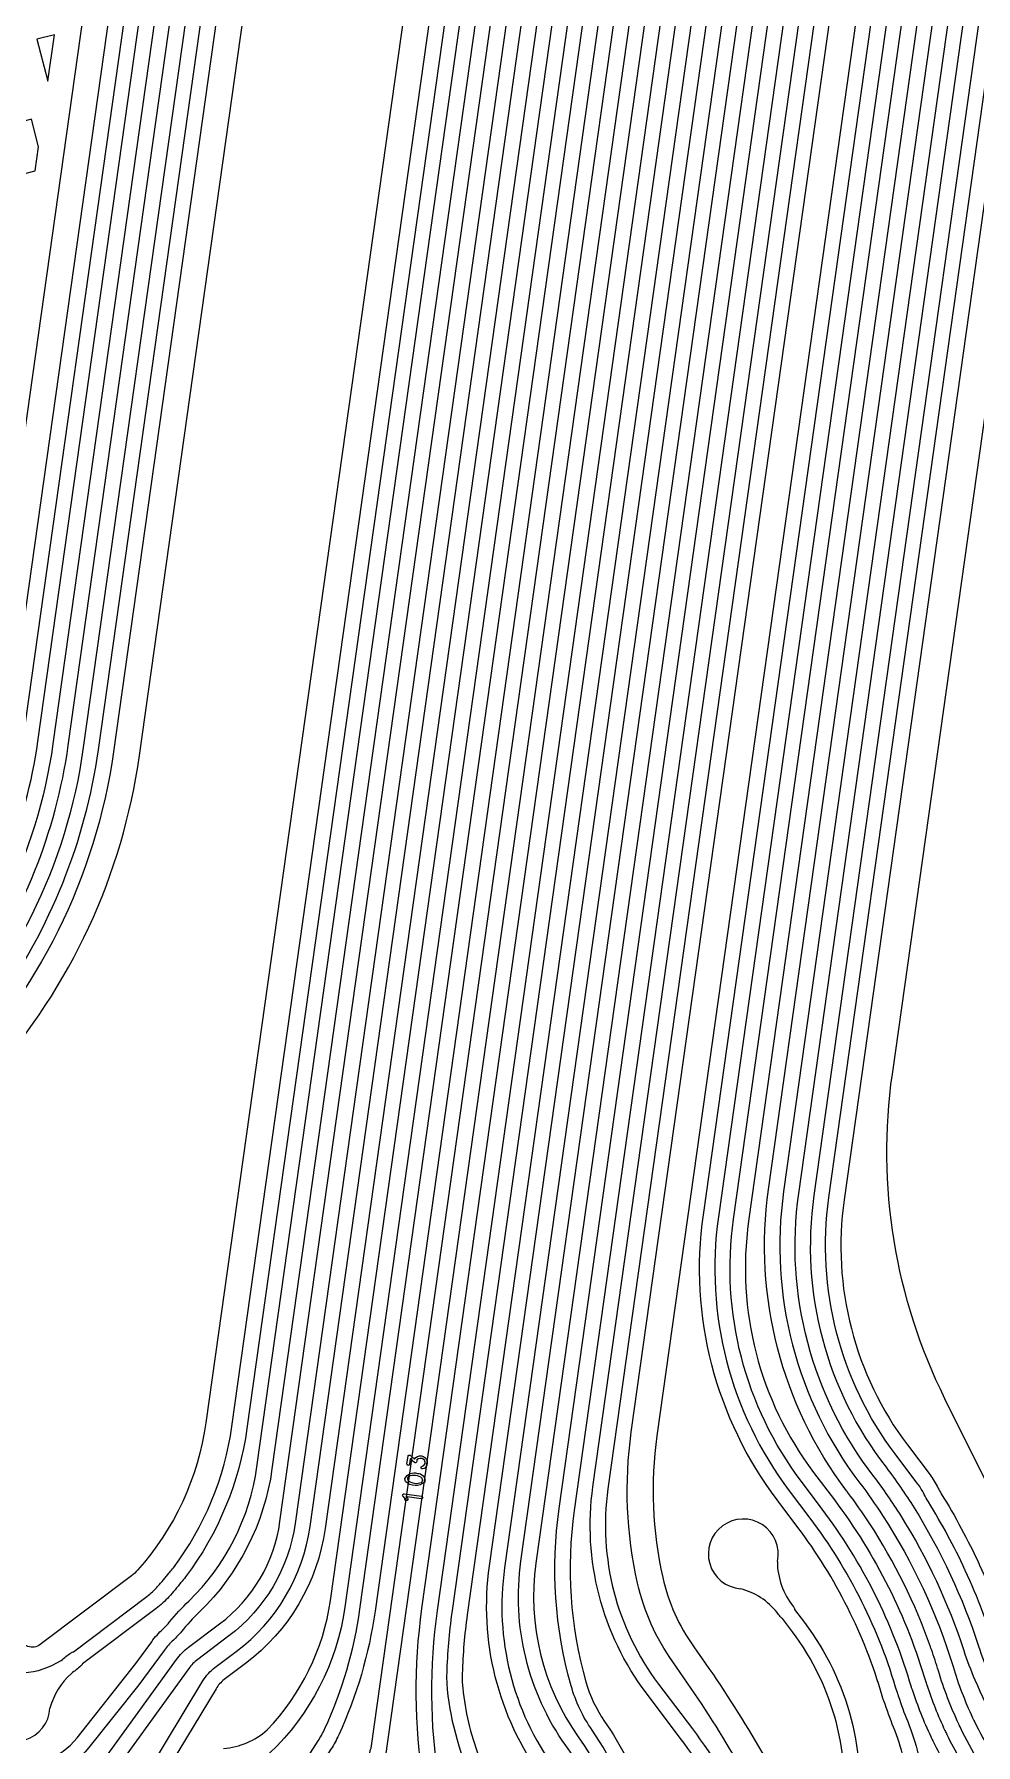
# Model space of a CAD drawing. Extents: x 150 to 463, y 50 to 272.
# Drawn here: x 196.14 to 199.85, y 71.52 to 78.25 of the extents above; entities that cross this region are included whole.
import ezdxf

# ---------------------------------------------------------------- set-up
doc = ezdxf.new("R2010")
doc.units = 0
doc.layers.add('bak_bak_btr2-bcq4636', color=9, linetype='Continuous')
doc.layers.add('biaozhu1', color=5, linetype='Continuous')

msp = doc.modelspace()

# ---------------------------------------------------------------- linework, layer by layer
at = {"layer": 'bak_bak_btr2-bcq4636'}
for p, q in [((196.2195, 78.2521), (196.1508, 78.2344)), ((196.1508, 78.2344), (196.1937, 78.0687)), ((196.1937, 78.0687), (196.2195, 78.2521))]:
    msp.add_line(p, q, dxfattribs=at)
for points in [[(195.2396, 153.1948), (188.8135, 107.4725, 0.107543), (189.1898, 102.4438, 0.081338), (190.7338, 99.5028), (195.1673, 93.6193, -0.198862), (197.4204, 84.9068), (196.095, 75.4763, -0.160261), (195.5582, 74.3872, 0.160635), (195.2441, 73.7504), (195.017, 72.1349, -0.127479), (194.9289, 71.9222, 0.010404), (194.9194, 71.909, -0.079847), (194.7849, 71.7693), (194.465, 71.528, -0.055064), (194.4607, 71.5224, -0.033757), (194.4291, 71.4926, 0.148019), (194.3648, 71.3579)], [(195.3583, 153.1779), (188.9322, 107.456, 0.096705), (189.1715, 102.964), (189.1915, 102.8869, 0.008998), (189.3044, 102.4801, 0.081294), (190.8296, 99.575), (195.263, 93.6917, -0.198875), (197.5391, 84.8899), (196.2137, 75.4594, -0.160272), (195.6438, 74.303, 0.16067), (195.3627, 73.7335), (195.1357, 72.1177, -0.132304), (195.018, 71.8405, -0.068605), (194.8828, 71.6935, 0.054339), (194.8341, 71.644, 0.01787), (194.7796, 71.5691, -0.05117), (194.7777, 71.5628, -0.043159), (194.7508, 71.5115, 0.132375), (194.7436, 71.3681)], [(195.477, 153.1611), (189.051, 107.4397, 0.096709), (189.2877, 102.9934), (189.3075, 102.9171, 0.008958), (189.419, 102.5164, 0.081248), (190.9254, 99.6472), (195.3588, 93.7639, -0.116769), (197.5797, 88.6996, -0.053762), (197.5813, 88.6935, -0.080127), (197.6583, 84.8729), (196.3332, 75.4442, -0.160292), (195.7294, 74.2189, 0.162838), (195.4804, 73.7094), (195.2544, 72.1009, -0.130106), (195.1161, 71.7711, -0.012914), (195.0902, 71.7358, 0.118656), (195.0279, 71.5859, -0.119243), (195.0286, 71.573, 0.348071), (195.1038, 71.4294, -2.783927), (194.9459, 71.3542)], [(195.5956, 153.144), (189.64, 110.766, -0.016404), (189.6396, 110.7642), (189.1698, 107.4233, 0.096702), (189.404, 103.0231), (189.4236, 102.9471, 0.008913), (189.5337, 102.5526, 0.007969), (189.6384, 102.2547, 0.073089), (191.0273, 99.7114), (195.4546, 93.8362, -0.116618), (197.6965, 88.7283, -0.027076), (197.6998, 88.7125, -0.02419), (197.7001, 88.7097, -0.026425), (197.7008, 88.7067, -0.07989), (197.7774, 84.8592), (196.4519, 75.4277, -0.161941), (195.805, 74.1242, 0.106558), (195.6357, 73.8455), (195.6192, 73.7866, 0.034382), (195.5991, 73.6923), (195.306, 71.5959), (195.4955, 71.5692, -0.13056), (195.5413, 71.5459, -0.403497), (195.5619, 71.4058, 0.042135)], [(197.2754, 153.089), (190.8008, 107.0215, 0.197275), (192.4667, 100.495), (196.7493, 94.812, -0.116711), (199.2918, 89.0162, -0.004205), (199.2957, 88.9969, -0.022477), (199.461, 87.7734, -0.05729), (199.3842, 84.721), (197.5076, 71.3683, -0.138616), (197.5078, 71.3534, 0.123164), (197.506, 71.2414)], [(196.5282, 153.0119), (190.0788, 107.122, 0.197317), (191.8828, 100.0579), (196.1669, 94.3727, -0.11622), (198.5693, 88.9091, -0.008249), (198.576, 88.8757, -0.006628), (198.5783, 88.8637, -0.07984), (198.6599, 84.7359), (196.9771, 72.7625, -0.127074), (196.7355, 72.1778, -0.028507), (196.7176, 72.1564, -0.014679), (196.6701, 72.0997, -0.049823), (196.6197, 72.0533), (196.3301, 71.8351, -0.078998), (196.3237, 71.8272, -0.033426), (196.2862, 71.798, 0.140962), (196.2017, 71.6612)], [(197.3858, 153.0147), (190.9446, 107.1832, 0.13433), (191.5754, 102.2639, 0.056287), (192.5627, 100.5669), (197.0553, 94.6053, -0.004497), (197.201, 94.3898, -0.104978), (199.4034, 89.0706, -0.004238), (199.4095, 89.0398, -0.003631), (199.4131, 89.0216, -0.027799), (199.4139, 89.0184, -0.022481), (199.5805, 87.784, -0.04694), (199.569, 85.2572, -0.004316), (199.5474, 85.0086, -0.015053), (199.5472, 85.007), (197.7256, 72.0452, 0.074122), (197.7312, 71.3772, -0.016605), (197.7478, 71.243, -0.071777), (197.7486, 71.2338, -0.007991), (197.7531, 71.1691, 0.124915), (197.8127, 71.0393)], [(196.6469, 152.995), (190.1975, 107.1057, 0.197313), (191.9787, 100.1299), (196.2625, 94.4452, -0.116196), (198.687, 88.9325, -0.007629), (198.6938, 88.8981, -0.006036), (198.6964, 88.8844, -0.079821), (198.7786, 84.7195), (197.0758, 72.6035, -0.166393), (196.7898, 72.0392, 0.028444), (196.7191, 71.9627, -0.032728), (196.6878, 71.9294, 0.047968), (196.6509, 71.8877), (196.5516, 71.7528), (196.3552, 71.5066, -0.265155), (196.0318, 71.3779), (195.8954, 71.3971, 0.148201), (195.7745, 71.3783, 0.178039), (195.7231, 71.2978, -0.130348), (195.7231, 71.2837, 0.160579), (195.7279, 71.1948)], [(196.7655, 152.978), (190.3163, 107.0893, 0.19731), (192.0748, 100.2018), (196.3583, 94.5174, -0.116852), (198.8116, 88.9206, -0.005507), (198.8146, 88.9056, -0.022394), (198.9734, 87.7301, -0.032961), (198.9735, 87.7262, -0.057245), (198.8974, 84.703), (197.1666, 72.3881, -0.198766), (196.9059, 71.9453), (196.7838, 71.8533, 0.074814), (196.7482, 71.8172), (196.4702, 71.4327, -0.087497), (196.4045, 71.3692, 0.135244), (196.3346, 71.2869, -0.182264), (196.202, 71.157, 0.08916), (196.1443, 71.0987)], [(196.8842, 152.961), (190.435, 107.0726, 0.197297), (192.1708, 100.2737), (196.4541, 94.5896, -0.116821), (198.9292, 88.9438, -0.005123), (198.9326, 88.9275, -0.022661), (199.0941, 87.7272, -0.034989), (199.0942, 87.723, -0.05698), (199.0161, 84.6866), (197.285, 72.3686, -0.198915), (196.9715, 71.8365), (196.8876, 71.7733, 0.095746), (196.8555, 71.7377), (196.6489, 71.3941, 0.130994), (196.6393, 71.2681)], [(197.0029, 152.9439), (190.5537, 107.0558, 0.197286), (192.2669, 100.3456), (196.55, 94.6618, -0.116733), (199.0464, 88.97, -0.049336), (199.048, 88.9644, -0.022693), (199.2124, 87.7516), (199.2148, 87.7199, -0.056719), (199.1349, 84.6702), (197.3625, 72.0592, -0.169411), (197.0662, 71.4834, 0.119606), (197.0077, 71.3599)], [(197.5045, 152.9983), (191.0634, 107.1669, 0.134309), (191.686, 102.3112, 0.056234), (192.6587, 100.6389), (197.1525, 94.6757, -0.004531), (197.3005, 94.4568, -0.1055), (199.5272, 89.0631, -0.0029), (199.5303, 89.0475, -0.033233), (199.5313, 89.0437, -0.016505), (199.666, 88.1311, -0.032693), (199.6662, 88.1272, -0.005985), (199.6999, 87.7947, -0.046906), (199.6887, 85.2473, -0.004306), (199.6669, 84.9972, -0.022762), (199.6665, 84.9946, -0.012487), (199.6664, 84.9934), (197.8443, 72.0287, 0.027139), (197.8246, 71.7969, 0.033632), (197.8266, 71.7405, 0.063895), (197.8893, 71.4728, -0.101258), (197.8983, 71.4633, -0.030892), (197.9193, 71.425, 0.144776), (198.044, 71.3172)], [(198.1404, 71.3883, -0.194993), (197.9319, 72.2215), (199.7263, 84.989, 0.004319), (199.7484, 85.2409, -0.01006), (199.7485, 85.2417, 0.046898), (199.7597, 87.8, -0.026431), (199.7596, 87.8031, 0.006394), (199.7256, 88.138, 0.016572), (199.5897, 89.0583, -0.039196), (199.5884, 89.0628, 0.002221), (199.5861, 89.0747, 0.003823), (199.5802, 89.1051, 0.00065), (199.5744, 89.1368, 0.104349), (197.35, 94.4908, 0.004547), (197.2008, 94.7113), (192.7065, 100.6752, -0.056215), (191.7412, 102.3353, -0.134288), (191.1228, 107.1588), (197.5639, 152.99, -0.030938)], [(197.6233, 152.9817), (191.1821, 107.1505, 0.134283), (191.7965, 102.3585, 0.056184), (192.7546, 100.7109), (197.2499, 94.7458, -0.004553), (197.3999, 94.524, -0.105452), (199.6449, 89.0865, -0.002197), (199.6473, 89.0742, -0.047069), (199.6487, 89.0688, -0.016571), (199.7852, 88.1446, -0.006413), (199.8194, 87.8071, -0.025987), (199.8195, 87.8041, -0.046874), (199.8082, 85.2359, -0.004315), (199.786, 84.9833, -0.033921), (199.7854, 84.9794, -0.023152), (199.7851, 84.9767), (197.9913, 72.2132, 0.194979), (198.1888, 71.4237, 0.031122)], [(197.742, 152.9653), (191.3009, 107.1341, 0.134255), (191.907, 102.4059, 0.056144), (192.8509, 100.7826), (197.3473, 94.8159, -0.00458), (197.4994, 94.591, -0.105411), (199.7628, 89.1094, -0.001527), (199.7644, 89.1013, -0.014931), (199.7647, 89.0997, -0.046989), (199.7662, 89.0944, -0.016571), (199.9039, 88.1624, -0.032609), (199.9045, 88.1586, -0.006491), (199.9394, 87.8138, -0.03727), (199.9395, 87.8094, -0.046758), (199.9277, 85.2252, -0.004313), (199.9053, 84.9706, -0.009747), (199.9052, 84.9698, -0.01088), (199.9036, 84.9584), (198.115, 72.2319, 0.19144), (198.2813, 71.5481, -0.165225), (198.4669, 70.9243, 0.020124), (198.4711, 70.9038, 0.083284), (198.5066, 70.8363)], [(197.8609, 152.9496), (191.4196, 107.1176, 0.134232), (192.0176, 102.4531, 0.056086), (192.9468, 100.8546), (197.4446, 94.886, -0.004603), (197.5988, 94.6582, -0.104852), (199.8747, 89.1613, -0.003118), (199.8805, 89.1331, -0.019147), (199.8808, 89.131, -0.004178), (199.8832, 89.1214, -0.018055), (199.8837, 89.1194, -0.022914), (200.0595, 87.8177, -0.029062), (200.0596, 87.8143, -0.046635), (200.0473, 85.2145, -0.004322), (200.0245, 84.9573, -0.011104), (200.0221, 84.9404), (198.2653, 72.4396, 0.10431), (198.3112, 71.7647, 0.083248), (198.3851, 71.6091, -0.075067), (198.5347, 71.3061, -0.1227), (198.5409, 71.2944, 0.275611), (198.7077, 71.1267, -2.437979), (198.5688, 70.9925)], [(198.9004, 71.1921, 0.044852), (198.6824, 71.5434), (198.5493, 71.7201, -0.198916), (198.339, 72.5334), (200.0842, 84.9514, 0.004321), (200.1072, 85.2095, 0.046623), (200.1195, 87.8198, 0.011372), (200.0522, 88.4317, 0.012287), (199.9426, 89.1306, -0.014444), (199.9424, 89.1321, 0.004341), (199.9399, 89.1432, -0.018317), (199.9394, 89.1452, 0.002917), (199.9339, 89.1721, -0.010956), (199.9337, 89.1731, 0.000596), (199.9284, 89.202, 0.10432), (197.6483, 94.6921, 0.004625), (197.4928, 94.9219), (192.9947, 100.8909, -0.05606), (192.0728, 102.4771, -0.134208), (191.479, 107.1095), (197.9202, 152.941, -0.035429)], [(197.1222, 152.9297), (190.6728, 107.0395, 0.19729), (192.3632, 100.4175), (196.6461, 94.7342, -0.11607), (199.1579, 89.0267, -0.061523), (199.1601, 89.0197), (199.1686, 88.9725, -0.02245), (199.3321, 87.762, -0.035651), (199.3322, 87.7578), (199.3353, 87.7207, -0.056537), (199.2537, 84.6537), (197.4813, 72.0427, -0.072958), (197.3387, 71.5557, -0.03421), (197.3078, 71.4996), (197.1415, 71.2385, -0.038519), (197.1403, 71.2337, -0.033528), (197.1266, 71.2005, 0.009104), (197.1252, 71.1938, -0.120437), (197.125, 71.1784, 0.141), (197.1281, 71.0666)], [(198.1186, 152.761), (191.6984, 107.079, 0.13416), (192.2766, 102.5641, 0.014464), (192.475, 102.1471, 0.041475), (193.1725, 101.0234), (197.6732, 95.0506, -0.004661), (197.8323, 94.8156, -0.104763), (200.1513, 89.2155, -0.00239), (200.1562, 89.1918, -0.004453), (200.1594, 89.1765, -0.013614), (200.1598, 89.1739, -0.018217), (200.1605, 89.1705, -0.012293), (200.2718, 88.4605, -0.011361), (200.3402, 87.8392, -0.013759), (200.3404, 87.8366, -0.046544), (200.3279, 85.1895, -0.004327), (200.3045, 84.9272, -0.010945), (200.3004, 84.8983), (198.5908, 72.7338, 0.090329), (198.6138, 72.1758, 0.100427), (198.7362, 71.9023, -0.039649), (199.1644, 71.1907, -0.15237)], [(200.2463, 71.3275, -0.015992), (199.9249, 71.9222, -0.025026), (199.8724, 72.0423, 0.017246), (199.8046, 72.203, -0.030578), (199.8033, 72.2064, 0.030031), (199.6594, 72.4739, -0.02759), (199.643, 72.5032, 0.052143), (199.6183, 72.5437), (199.5289, 72.6621, -0.198623), (199.2679, 73.6717), (200.8412, 84.8697, 0.004339), (200.8661, 85.142, 0.046217), (200.8797, 87.8702, -0.026242), (200.8796, 87.8732, -0.017244), (200.8793, 87.8751, 0.011543), (200.8069, 88.5311, 0.012286), (200.6918, 89.267), (200.6773, 89.341, 0.104246), (198.2796, 95.1179, 0.004783), (198.1105, 95.3675), (193.6054, 101.3473, -0.05572), (192.7737, 102.7773, -0.134001), (192.2328, 107.0051), (198.6502, 152.6669, -0.034201)], [(200.5015, 71.3144), (199.7246, 72.8796, -0.151227), (199.5176, 74.1579), (200.9495, 84.3464, 0.198928), (197.9722, 95.8644), (193.5146, 101.7798, -0.03577), (193.0009, 102.5739, -0.013601), (192.9964, 102.5826, -0.009014), (192.8853, 102.8219, -0.006735), (192.8835, 102.8261, -0.133908), (192.3515, 106.9884), (192.437, 107.5834, -0.001412), (192.4469, 107.6175), (198.7697, 152.6066, -0.034514)], [(194.2465, 71.485, 0.108915), (194.3524, 71.5182), (194.4164, 71.5696, -0.109084), (194.4289, 71.5759), (194.7489, 71.8172, 0.079852), (194.8702, 71.9432, -0.010305), (194.8811, 71.9583, 0.12749), (194.9576, 72.1432), (195.1847, 73.7588, -0.160696), (195.5157, 74.4294, 0.037725), (195.6985, 74.6463, 0.12176), (196.0357, 75.4847), (197.361, 84.9151, 0.198862), (195.1195, 93.5832), (190.6859, 99.4668, -0.081375), (189.1325, 102.4264, -0.009051), (189.0171, 102.8418), (188.9971, 102.9197, -0.096707), (188.7541, 107.4808)], [(194.5807, 71.4461, 0.122477), (194.6831, 71.528, -0.010437), (194.7125, 71.5761, 0.012057), (194.7178, 71.5879, -0.14789), (194.7298, 71.6024, -0.017978), (194.7871, 71.6813, -0.05428), (194.8449, 71.7399, 0.068758), (194.9692, 71.8752, -0.010236), (194.9772, 71.8862, 0.127012), (195.0763, 72.126), (195.3034, 73.7418, -0.160691), (195.6011, 74.3451, 0.037762), (195.7959, 74.576, 0.121755), (196.1543, 75.4677), (197.4797, 84.8983, 0.198907), (195.2151, 93.6557), (190.7817, 99.539, -0.081333), (189.2471, 102.4627, -0.009005), (189.1334, 102.8719), (189.1133, 102.9494, -0.096705), (188.8729, 107.4644)], [(194.9459, 71.3542, 0.053152), (194.9563, 71.4548, -0.141137), (194.9605, 71.4694, 0.031357), (194.9637, 71.5288, -0.161029), (195.0423, 71.7718, 0.013707), (195.0678, 71.8067, 0.130602), (195.195, 72.1092), (195.4319, 73.7818, -0.145298), (195.6867, 74.261, 0.037746), (195.8932, 74.5055, 0.121839), (196.2738, 75.4526), (197.5989, 84.8813, 0.080027), (197.5231, 88.678, -0.044277), (197.5217, 88.6831, 0.116893), (195.3109, 93.7279), (190.8775, 99.6112, -0.081291), (189.3616, 102.4991, -0.008962), (189.2495, 102.9021), (189.2296, 102.9787, -0.096711), (188.9917, 107.4481)], [(197.6276, 71.0354, 0.141436), (197.6808, 71.1872, -0.101169), (197.6841, 71.1998, -0.026279), (197.6837, 71.237, -0.102499), (197.687, 71.2498, 0.015066), (197.672, 71.3679, -0.074122), (197.6662, 72.0535), (199.4878, 85.015, 0.004309), (199.5093, 85.2622, -0.01019), (199.5094, 85.263, 0.046944), (199.5207, 87.7788, 0.022456), (199.3551, 89.0065, -0.025277), (199.3544, 89.0094, 0.003946), (199.3507, 89.0283, 0.004311), (199.3446, 89.0587, -0.011305), (199.3444, 89.0598, 0.000681), (199.3384, 89.0927, 0.104376), (197.1512, 94.3565, 0.004495), (197.0062, 94.5709), (192.5146, 100.5311, -0.056318), (191.5201, 102.2408, -0.134333), (190.8852, 107.1915)], [(196.098, 71.8016, 0.136076), (196.2463, 71.8494, -0.033308), (196.2838, 71.8783, -0.086346), (196.2939, 71.8828), (196.5837, 72.1013, 0.049852), (196.6254, 72.1396, 0.014854), (196.6711, 72.1943, -0.027043), (196.6732, 72.1967, 0.030327), (196.6876, 72.2138, 0.127069), (196.9178, 72.7708), (198.6005, 84.7442, 0.080074), (198.517, 88.8649, 0.008615), (198.5105, 88.8978, 0.116229), (196.119, 94.3366), (191.8347, 100.0221, -0.197317), (190.0194, 107.1304)], [(197.8846, 71.2278, 0.102585), (197.8791, 71.3456, -0.08951), (197.7669, 71.7348, -0.033566), (197.7647, 71.7991, -0.027096), (197.7849, 72.037), (199.6072, 85.003, 0.004318), (199.629, 85.2528, -0.02322), (199.6294, 85.2554, 0.046866), (199.6402, 87.7895, 0.006051), (199.6062, 88.1243, -0.032532), (199.606, 88.1281, 0.016425), (199.4724, 89.0325, -0.028742), (199.4716, 89.0357, 0.00297), (199.4684, 89.051, -0.010582), (199.4683, 89.0519, 0.004056), (199.4623, 89.0824, 0.000662), (199.4564, 89.1144, 0.104366), (197.2506, 94.4236, 0.004523), (197.1035, 94.6411), (192.6106, 100.6031, -0.056261), (191.6307, 102.2879, -0.134316), (191.004, 107.1753)], [(198.3385, 70.8478, 0.17553), (198.4001, 70.9925, -0.123475), (198.4041, 71.0053, 0.042975), (198.4043, 71.0438, 0.133716), (198.2324, 71.5134, -0.191441), (198.0557, 72.2403), (199.8457, 84.9767, 0.004324), (199.8681, 85.2309, 0.046795), (199.8796, 87.806, -0.0378), (199.8795, 87.8105, 0.006386), (199.8454, 88.1481, -0.032574), (199.8447, 88.1518, 0.016655), (199.707, 89.0847, -0.042218), (199.7056, 89.0895, 0.00161), (199.7039, 89.0979, 0.003449), (199.6981, 89.1268, -0.011383), (199.6979, 89.1278, 0.000632), (199.6924, 89.1586, 0.104334), (197.4495, 94.5577, 0.004577), (197.2982, 94.7815), (192.8027, 100.7469, -0.056177), (191.8517, 102.3828, -0.134258), (191.2415, 107.1424)], [(198.5688, 70.9925, 0.098125), (198.536, 71.0754, -0.165934), (198.5317, 71.0926, -0.040463), (198.5053, 71.1826, 0.100728), (198.3357, 71.575, -0.083237), (198.2535, 71.7485, -0.104288), (198.2059, 72.448), (199.9649, 84.9641, 0.004321), (199.9876, 85.2202, 0.046645), (199.9998, 87.8094, -0.029284), (199.9997, 87.8128, 0.011312), (199.9333, 88.4161, 0.012267), (199.8248, 89.108, 0.003615), (199.823, 89.1153, -0.033176), (199.8222, 89.1191, -0.02134), (199.8217, 89.1215, 0.003145), (199.816, 89.1491, -0.011463), (199.8158, 89.1502, 0.000617), (199.8104, 89.1803, 0.104329), (197.5489, 94.625, 0.004598), (197.3955, 94.8517), (192.8988, 100.8188, -0.056117), (191.9623, 102.4298, -0.13424), (191.3603, 107.126)], [(195.555, 71.2439, 0.132797), (195.6346, 71.3335, -0.141514), (195.6449, 71.3447, -0.280627), (195.9038, 71.4565), (196.0401, 71.4373, 0.265159), (196.3084, 71.544), (196.5398, 71.8364), (196.6024, 71.9228, -0.048098), (196.6469, 71.9733, 0.032877), (196.673, 72.0011, -0.028381), (196.7482, 72.0823, 0.166318), (197.0165, 72.6118), (198.7193, 84.7278, 0.080088), (198.6348, 88.8873, 0.007985), (198.6281, 88.9215, 0.00081), (198.621, 88.9599, 0.115442), (196.2146, 94.4091), (191.9306, 100.0941, -0.197314), (190.1382, 107.1141)], [(196.0997, 71.258, 0.117725), (196.1544, 71.2477, -0.144887), (196.1695, 71.244, 0.308495), (196.2804, 71.3123, -0.13537), (196.371, 71.4189, 0.087461), (196.4217, 71.4679), (196.6997, 71.8524, -0.07482), (196.7478, 71.9013), (196.8698, 71.9932, 0.198762), (197.1073, 72.3965), (198.838, 84.7114, 0.05732), (198.9135, 87.7248, -0.032829), (198.9134, 87.7286, 0.022321), (198.7556, 88.895, 0.005816), (198.7527, 88.9095, 0.007405), (198.7458, 88.9447, 0.000789), (198.739, 88.9822, 0.115437), (196.3104, 94.4813), (192.0267, 100.166, -0.19731), (190.2569, 107.0976)], [(196.4888, 71.3353, 0.129315), (196.5837, 71.4021), (196.8042, 71.7686, -0.095789), (196.8515, 71.8211), (196.9354, 71.8843, 0.198916), (197.2256, 72.377), (198.9568, 84.6949, 0.057035), (199.0342, 87.7206, -0.035544), (199.0341, 87.7248, 0.022604), (198.8736, 88.9168, 0.00501), (198.8706, 88.9316, -0.012624), (198.8703, 88.9328, 0.00653), (198.8638, 88.9668, -0.011297), (198.8636, 88.9679, 0.000756), (198.8571, 89.0039, 0.11545), (196.4063, 94.5535), (192.1227, 100.238, -0.197297), (190.3757, 107.081)], [(196.8853, 71.5019, 0.164336), (197.0569, 71.5757, 0.157185), (197.3056, 72.0845), (199.0755, 84.6786, 0.056773), (199.1548, 87.7176, -0.035366), (199.1548, 87.7217), (199.1527, 87.7463, 0.022631), (198.9896, 88.9504, -0.049983), (198.988, 88.9561, 0.006077), (198.9814, 88.9906, 0.000741), (198.975, 89.0261, 0.11545), (196.5021, 94.6257), (192.2188, 100.3098, -0.197858), (190.4972, 107.0841)], [(191.5384, 107.1012, 0.134201), (192.1281, 102.5004, 0.056031), (193.0428, 100.9266), (197.5419, 94.9564, -0.004632), (197.6982, 94.7253, -0.104817), (199.9926, 89.1842, -0.00284), (199.9981, 89.1574, -0.010967), (199.9983, 89.1564, -0.00399), (200.0008, 89.1454, -0.021824), (200.0012, 89.1429, -0.015367), (200.0016, 89.1413, -0.023036), (200.1795, 87.8216, -0.046557), (200.1669, 85.2039, -0.004325), (200.1438, 84.9445, -0.010968), (200.1407, 84.9226), (198.3983, 72.5251, 0.198916), (198.5972, 71.7562), (198.7304, 71.5795, -0.044852), (198.954, 71.219)], [(199.019, 70.7595, 0.100963), (199.0767, 70.8765), (199.0956, 71.0107, 0.152523), (199.0735, 71.1453, 0.039663), (198.6534, 71.8434, -0.100359), (198.5146, 72.1536, -0.090314), (198.4902, 72.7478), (200.2035, 84.9386, 0.004324), (200.2268, 85.199, 0.0466), (200.239, 87.8303, 0.011367), (200.1711, 88.4474, 0.01229), (200.0606, 89.1523, -0.010454), (200.0603, 89.1541, -0.014632), (200.0597, 89.1568, 0.004749), (200.0567, 89.1713, 0.002489), (200.0517, 89.1952, -0.010218), (200.0514, 89.1969, 0.000572), (200.0464, 89.2245, 0.104299), (197.7478, 94.7592, 0.004651), (197.5901, 94.9922), (193.091, 100.9627, -0.041484), (192.3845, 102.1009, -0.014511), (192.183, 102.5246, -0.134175), (191.5978, 107.0931)], [(196.9744, 71.1361, 0.025647), (196.9926, 71.1461), (197.0439, 71.1967), (197.0764, 71.2478, 0.008869), (197.0787, 71.2544, -0.160952), (197.0909, 71.2707), (197.2574, 71.5321, 0.034223), (197.2843, 71.581, 0.07292), (197.4219, 72.051), (199.1943, 84.6621, 0.056537), (199.2756, 87.7155, -0.034832), (199.2755, 87.7196, -0.038781), (199.275, 87.7242, 0.013239), (199.2747, 87.7287), (199.2721, 87.7607, 0.022375), (199.1097, 88.9618), (199.1017, 89.0056, -0.062367), (199.0996, 89.0127, 0.000731), (199.0932, 89.048, 0.115458), (196.5982, 94.6981), (192.3151, 100.3816, -0.197292), (190.6134, 107.0478)], [(197.506, 71.2414, -2.758308), (197.3429, 71.3081, 0.251793), (197.4618, 71.4913, -0.122414), (197.4661, 71.5038), (199.3248, 84.7294, 0.05729), (199.4013, 87.768, 0.022476), (199.2368, 88.9861, 0.004109), (199.2331, 89.0039, -0.010831), (199.2329, 89.0049, 0.004722), (199.2267, 89.0361, -0.011716), (199.2265, 89.0372, 0.000706), (199.2204, 89.0713, 0.115468), (196.7015, 94.7759), (192.4186, 100.4592, -0.197277), (190.7414, 107.0298)], [(199.9466, 71.3207, -0.049377), (199.7859, 71.5843, -0.01257), (199.7789, 71.5984, -0.035822), (199.699, 71.8079, 0.009683), (199.6716, 71.892, -0.001407), (199.6679, 71.9025, 0.059219), (199.4286, 72.3876, 0.017615), (199.3416, 72.5116, -0.031026), (199.3395, 72.5147, -0.030785), (199.3372, 72.5174, -0.198915), (199.0304, 73.7041), (200.6027, 84.8955, 0.004333), (200.627, 85.1633, 0.046371), (200.6399, 87.8561, -0.037234), (200.6398, 87.8605, 0.011433), (200.5691, 88.4994, 0.012309), (200.4555, 89.225), (200.4413, 89.2971, 0.10427), (198.0808, 94.9837, 0.004737), (197.9159, 95.2272), (193.4128, 101.2036, -0.041435), (192.7424, 102.2841, -0.014367), (192.5527, 102.6826, -0.134073), (191.9953, 107.038)], [(200.0232, 71.4241, -0.031777), (199.8438, 71.771, -0.024814), (199.7999, 71.887, 0.061046), (199.5519, 72.4186, 0.022499), (199.445, 72.5738, -0.202203), (199.1493, 73.6887), (200.7219, 84.8825, 0.004334), (200.7466, 85.1525, 0.046301), (200.7597, 87.8634, -0.039293), (200.7596, 87.8681, 0.011484), (200.688, 88.5153, 0.012304), (200.5737, 89.2464), (200.5593, 89.3186, 0.104264), (198.1802, 95.0507, 0.004762), (198.0132, 95.2974), (193.5092, 101.2752, -0.041432), (192.8493, 102.3388, -0.014322), (192.6632, 102.7299, -0.134041), (192.1141, 107.0216)], [(189.0331, 102.3991, 0.081478), (190.6029, 99.4057), (195.0438, 93.5125, -0.198611), (197.2589, 84.9297), (195.9335, 75.4988, -0.16027), (195.4416, 74.5011, 0.148279), (195.093, 73.8343), (194.8555, 72.1576), (194.8557, 72.1573, -0.127638), (194.7985, 72.0201, 0.010174), (194.7854, 72.0017, -0.07976), (194.6869, 71.8994), (194.2864, 71.5974, -0.043062), (194.2787, 71.5936), (194.232, 71.5804, -0.024262), (194.2225, 71.5789)], [(198.4178, 88.8352, -0.079852), (198.4984, 84.7584), (196.8156, 72.7852, -0.148219), (196.5471, 72.205, -0.048907), (196.5224, 72.1824), (196.1584, 71.9083, -0.263867), (196.1089, 71.907, 0.165853), (195.962, 71.9289, 0.278266), (195.8194, 71.7361, -0.652998), (195.5953, 71.6214, 0.044097), (195.4803, 71.6755, -0.442685), (195.4272, 71.7284), (195.7013, 73.6785, -0.034036), (195.7181, 73.7582), (195.734, 73.8144, -0.105103), (195.879, 74.0526, 0.013338), (195.968, 74.1473, 0.148062), (196.5539, 75.4126), (197.8795, 84.8447), (197.8793, 84.8447, 0.079993), (197.8012, 88.7298, 0.020849)], [(195.159, 71.5083, -0.037163), (195.1455, 71.5168, -0.221211), (195.1279, 71.5554, -0.134926), (195.1742, 71.6762, 0.011109), (195.1992, 71.7102), (195.2315, 71.7557, -0.028174), (195.2353, 71.7598, 0.132515), (195.2821, 71.8672), (195.5397, 73.7007, -0.034363), (195.5616, 73.803), (195.5803, 73.8687, -0.105729), (195.7622, 74.1661, 0.013525), (195.8464, 74.2558, 0.025657), (195.9904, 74.435, 0.121885), (196.3925, 75.436), (197.7181, 84.8675, 0.07989), (197.6418, 88.696, -0.030837)], [(200.5798, 87.8534, -0.046433), (200.5671, 85.1682, -0.004319), (200.5431, 84.9022, -0.010052), (200.543, 84.9014, -0.01094), (200.5375, 84.8621), (198.952, 73.5792, 0.198847), (199.2076, 72.5896), (199.2893, 72.4813, -0.091011), (199.6502, 71.7606, 0.029337), (199.6515, 71.7574, -0.038313), (199.6532, 71.7532, 0.029799), (199.7245, 71.5731, 0.012115), (199.7326, 71.5569, 0.033374), (199.8394, 71.3682, -0.059532)], [(200.6997, 87.8614, -0.04637), (200.6867, 85.1576, -0.004335), (200.6622, 84.8886, -0.010991), (200.656, 84.8439), (199.0897, 73.6958, 0.200119), (199.3894, 72.5478, -0.017646), (199.479, 72.42, -0.070128), (199.7564, 71.8252, 0.035851), (199.8333, 71.6236, 0.012821), (199.8391, 71.6119, -0.013922), (199.8398, 71.6106, 0.049431), (199.9945, 71.3568)], [(200.8194, 87.8687, -0.046298), (200.8062, 85.1468, -0.004326), (200.7816, 84.8764, -0.010116), (200.7815, 84.8755, -0.01095), (200.7745, 84.8258), (199.2086, 73.6803, 0.202309), (199.4927, 72.61, -0.022536), (199.6029, 72.4501, -0.061046), (199.857, 71.9052, 0.024808), (199.8988, 71.7949, 0.031754), (200.0746, 71.4549, 0.026259)], [(200.9394, 87.8754, -0.046216), (200.9258, 85.1362, -0.004341), (200.9007, 84.8627, -0.01102), (200.893, 84.8075), (199.3276, 73.6636, 0.19867), (199.5768, 72.6981), (199.6659, 72.5801, -0.052169), (199.6972, 72.529, 0.027553), (199.7103, 72.5055, -0.030399), (199.8592, 72.2281, -0.030359), (199.8605, 72.2248, -0.01691), (199.9285, 72.0635, 0.025009), (199.9785, 71.949, 0.01599), (200.2981, 71.3577)], [(199.5818, 71.3402, 0.073944), (199.5225, 71.5857, -0.015345), (199.4845, 71.6897, -0.016761), (199.4795, 71.7028, -0.041266), (199.4783, 71.7075, -0.020972), (199.4776, 71.7097, 0.091094), (199.1456, 72.373), (199.0641, 72.4811, -0.198915), (198.7737, 73.6042), (200.3642, 84.9213, 0.004327), (200.3879, 85.1846, 0.046486), (200.4004, 87.8395, -0.024698)], [(200.4601, 87.8448, -0.046485), (200.4475, 85.1789, -0.004329), (200.4237, 84.9144, -0.010944), (200.419, 84.8803), (198.833, 73.5959, 0.198915), (199.112, 72.5172), (199.1934, 72.4091, -0.091612), (199.5362, 71.7222, 0.018383), (199.5401, 71.7121, -0.022953), (199.5411, 71.7096, 0.015504), (199.5781, 71.608, -0.073912), (199.6415, 71.3455, -0.025284)], [(199.7894, 71.3352, -0.0333), (199.6788, 71.5305, -0.011336), (199.6701, 71.5481, -0.029495), (199.5968, 71.7328, -0.031447), (199.5927, 71.7433, 0.091075), (199.2414, 72.4452), (199.1597, 72.5536, -0.198799), (198.8924, 73.5873), (200.4834, 84.9083, 0.004328), (200.5074, 85.1738, 0.046436), (200.5201, 87.8481, -0.028535)], [(199.0652, 72.239, 0.170825), (199.128, 72.0608, -0.090744), (199.1328, 72.0502), (199.1721, 71.9981, -0.198872), (199.3794, 71.1963)], [(199.3201, 71.2046, 0.198873), (199.1242, 71.962), (199.085, 72.0141, -0.093961), (199.0759, 72.022, -0.013717), (199.0645, 72.0372, 0.160577), (198.9203, 72.1313)]]:
    msp.add_lwpolyline(points, format="xyb", dxfattribs=at)
msp.add_lwpolyline([(195.9355, 77.8688), (195.9856, 77.6752), (196.1442, 77.7162), (196.1573, 77.8099), (196.1291, 77.9189)], close=True, dxfattribs=at)
for centre, start, end in [((198.9309, 72.2684), 347.66427, 265.55337), ((196.0644, 71.6683), 75.83881, 357.02696)]:
    msp.add_arc(centre, 0.1375, start, end, dxfattribs=at)
at = {"layer": 'biaozhu1'}
for points in [[(197.607, 72.6228), (197.6114, 72.654, -0.6037), (197.6197, 72.6569), (197.6367, 72.6423, -1.210336), (197.6755, 72.6056)], [(197.6201, 72.6435), (197.617, 72.6214, -1), (197.607, 72.6228)], [(197.6728, 72.6408, 0.373162), (197.6464, 72.639), (197.6453, 72.6319, -0.6037), (197.637, 72.6289), (197.6201, 72.6435)], [(197.6755, 72.6056), (197.6686, 72.6038, -1), (197.666, 72.6134, 0.637709), (197.6728, 72.6408)], [(197.6775, 72.5518, -0.40158), (197.6011, 72.5541), (197.599, 72.5629, -0.098492), (197.5989, 72.5648)], [(197.5989, 72.5648, -0.384874), (197.6483, 72.5859, -0.474538), (197.6775, 72.5518)], [(197.5913, 72.4971, -0.70811), (197.5956, 72.5054), (197.6649, 72.4957, -1), (197.6635, 72.4858), (197.6076, 72.4936)], [(197.6107, 72.4864, -1.523284), (197.5993, 72.4879), (197.5913, 72.4971)], [(197.6076, 72.4936, -0.06902), (197.6082, 72.4925), (197.6107, 72.4864)]]:
    msp.add_lwpolyline(points, format="xyb", dxfattribs=at)
msp.add_lwpolyline([(197.6089, 72.5644), (197.6104, 72.558, 0.272352), (197.6652, 72.5504, 0.311921), (197.6674, 72.5661, 0.272464), (197.6126, 72.5738), (197.6095, 72.5682)], format="xyb", close=True, dxfattribs=at)

doc.saveas('drawing.dxf')
